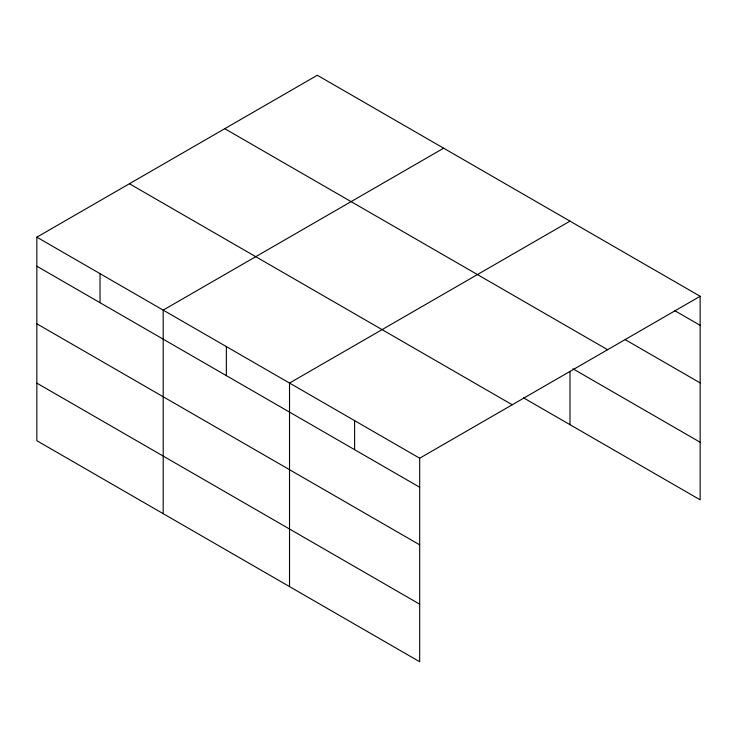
<?xml version="1.0" encoding="UTF-8"?>
<svg xmlns="http://www.w3.org/2000/svg" width="737" height="737" viewBox="0 0 737 737"><rect width="100%" height="100%" fill="white"/><g stroke="black" fill="none" stroke-linecap="round" stroke-linejoin="round"><path stroke-width="1.11" d="M419.685 544.836L419.685 458.211L36.85 237.176L36.85 440.717L419.685 661.743L419.685 544.836L36.85 323.801M36.85 237.176L317.315 75.257L700.15 296.283L700.15 499.824L523.592 397.888M443.646 148.192L163.19 310.12L163.19 513.652M569.987 221.137L289.521 383.056L289.521 586.597M419.685 458.211L700.15 296.283M674.512 310.526L700.15 325.33M625.206 339.637L700.15 382.908M224.757 128.689L607.601 349.716M572.944 368.795L700.15 442.237M129.399 183.743L512.243 404.77M36.85 266.223L419.685 487.249M36.85 383.129L419.685 604.165M569.987 371.605L569.987 424.669M354.608 420.634L354.608 449.671M226.351 346.593L226.351 375.63M100.02 273.648L100.02 302.695"/></g></svg>
